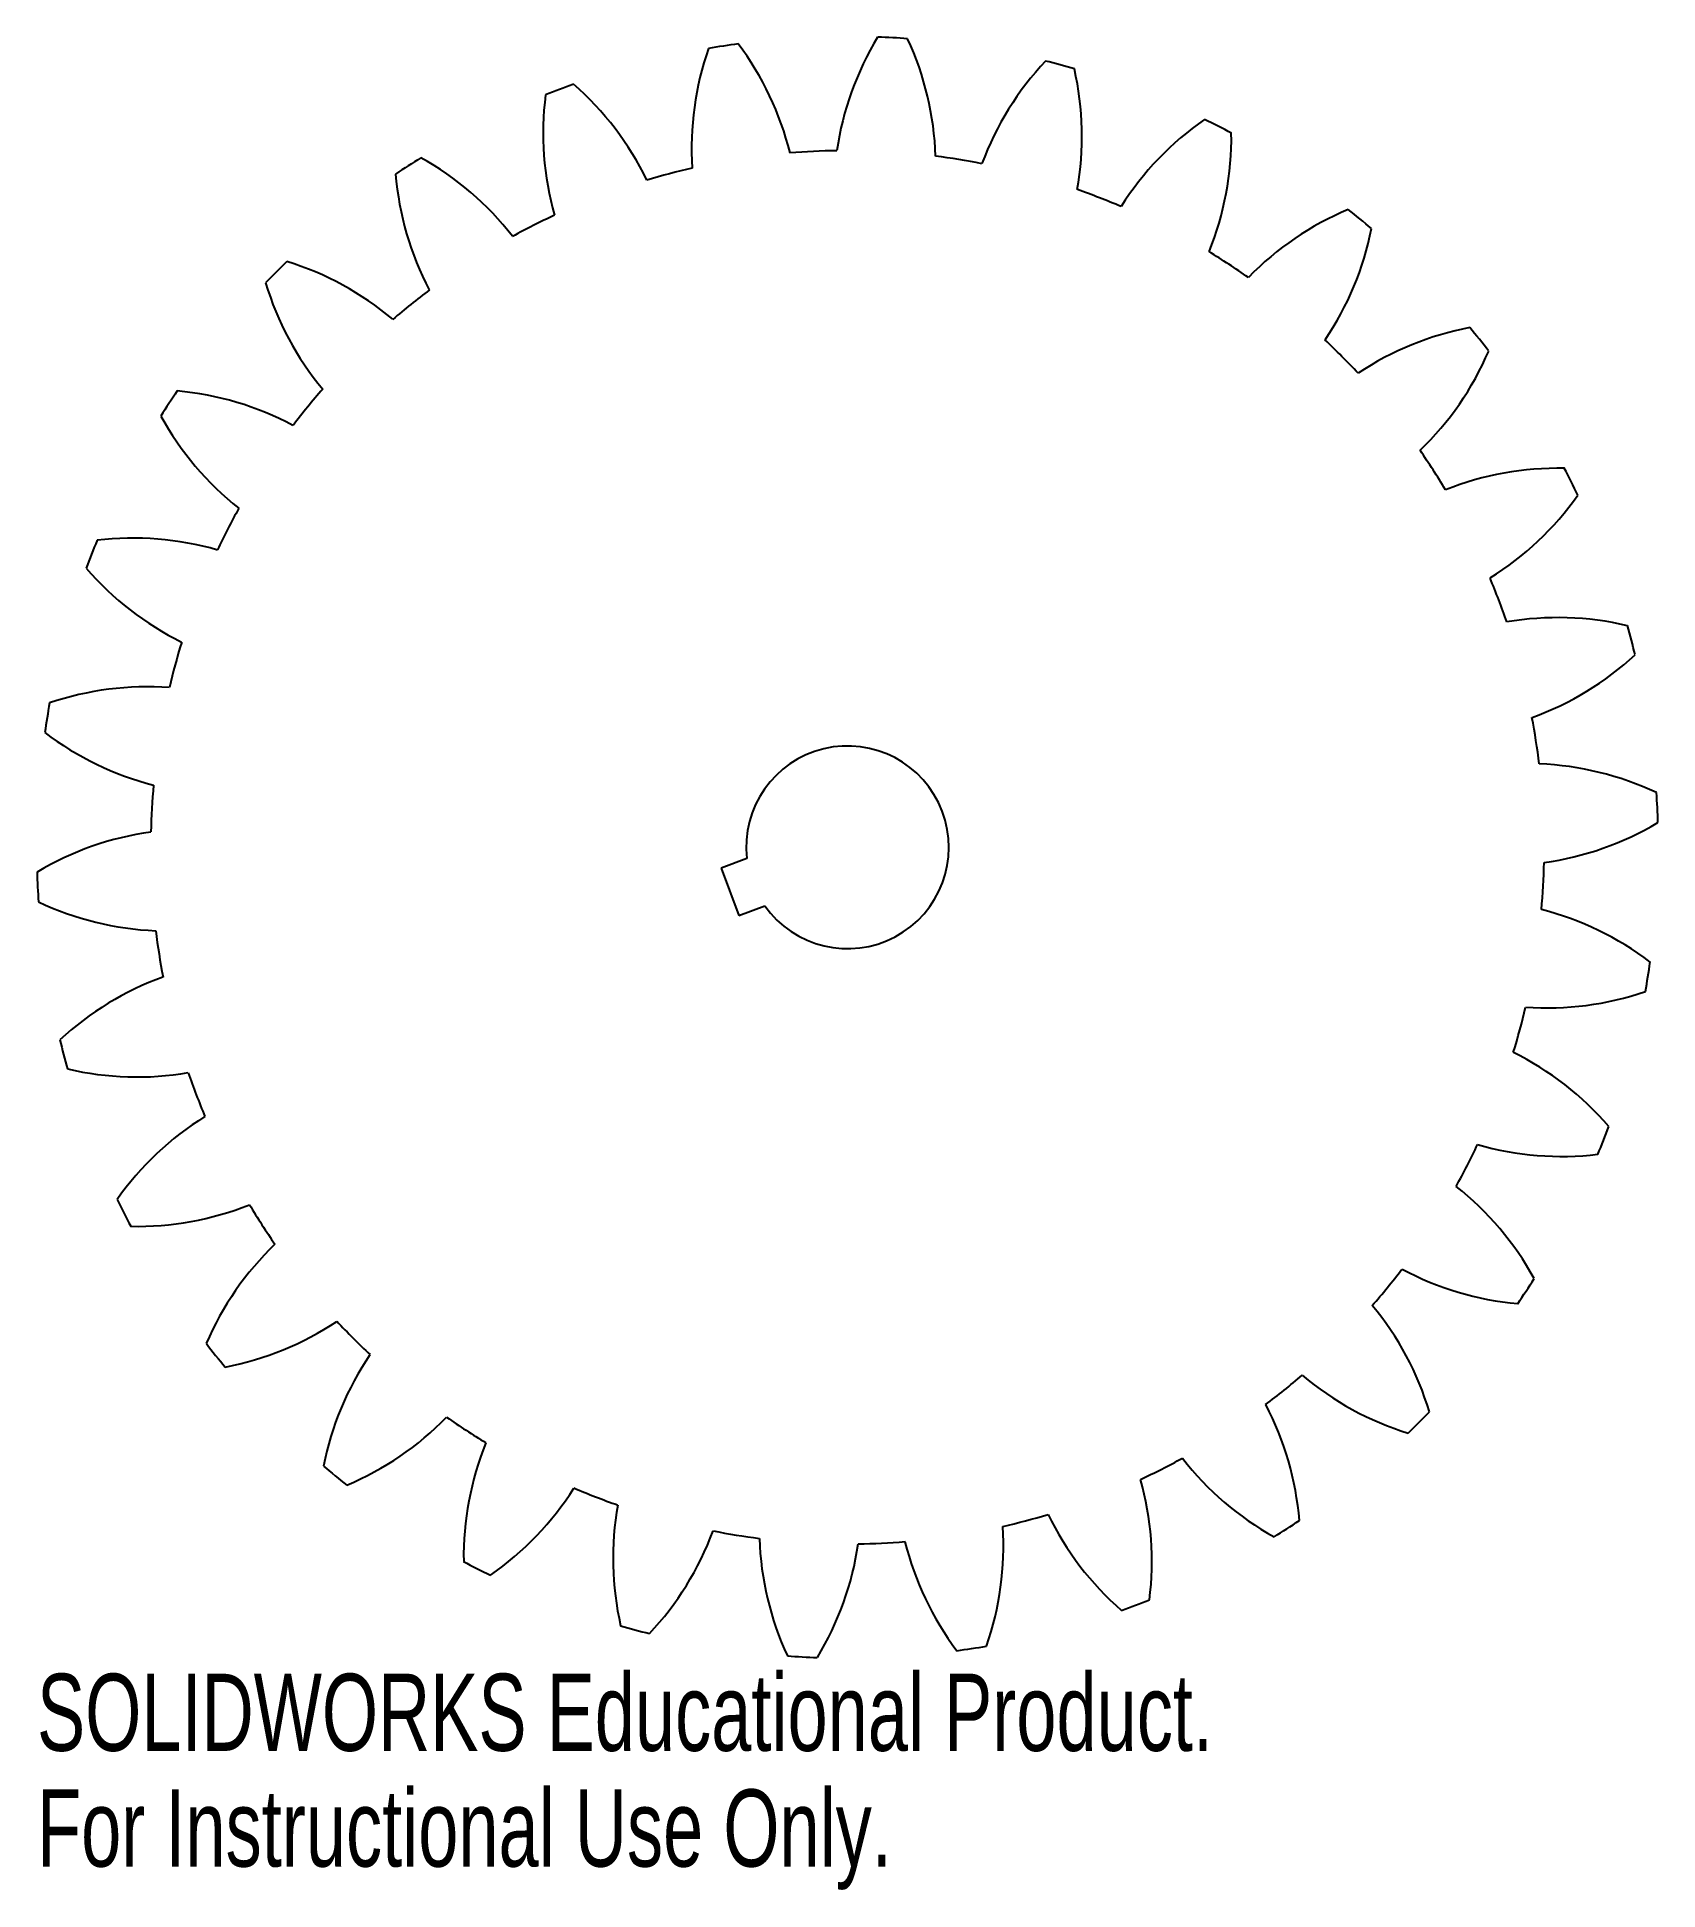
# Model space of a CAD drawing. Header units: millimetres. Extents: x 36 to 138, y -104 to 12.
import ezdxf

# ---------------------------------------------------------------- set-up
doc = ezdxf.new("R2010")
doc.units = ezdxf.units.MM
doc.styles.add('SLDTEXTSTYLE0', font='TXT', dxfattribs={"width": 0.7})

msp = doc.modelspace()

# ---------------------------------------------------------------- linework, layer by layer
at = {"color": 7, "linetype": 'Continuous', "lineweight": 25}
for p, q in [((80.69, -39.48), (79.08, -40.09)), ((79.08, -40.09), (80.2, -43.06)), ((80.2, -43.06), (81.82, -42.45))]:
    msp.add_line(p, q, dxfattribs=at)
for centre, radius, start, end in [((105.18, 2.11), 19.05, 148.787, 171.6781), ((87, -38.78), 50.8, 85.7449, 87.8677), ((73.48, 3.88), 19.05, 1.9344, 24.8256), ((96.28, 5), 19.05, 160.787, 183.6781), ((87, -38.78), 50.8, 97.7449, 99.8677), ((64.91, 0.14), 19.05, 13.9344, 36.8256), ((113.29, -2.56), 19.05, 136.787, 159.6781), ((87, -38.78), 50.8, 73.7449, 75.8677), ((82.64, 5.76), 19.05, 349.9344, 12.8256), ((86.98, 5.97), 19.05, 172.787, 195.6781), ((87, -38.78), 50.8, 109.7449, 111.8677), ((57.3, -5.31), 19.05, 25.9344, 48.8256), ((120.24, -8.82), 19.05, 124.787, 147.6781), ((87, -38.78), 50.8, 61.7449, 63.8677), ((92, 5.69), 19.05, 337.9344, 0.8256), ((87, -38.78), 43.65, 90.8753, 94.7373), ((87, -38.78), 50.8, 121.7449, 123.8677), ((50.99, -12.21), 19.05, 37.9344, 60.8256), ((87, -38.78), 43.65, 102.8753, 106.7373), ((87, -38.78), 43.65, 78.8753, 82.7373), ((77.67, 4.99), 19.05, 184.787, 207.6781), ((87, -38.78), 43.65, 66.8753, 70.7373), ((125.75, -16.38), 19.05, 112.787, 135.6781), ((87, -38.78), 50.8, 49.7449, 51.8677), ((87, -38.78), 43.65, 114.8753, 118.7373), ((101.14, 3.68), 19.05, 325.9344, 348.8256), ((87, -38.78), 50.8, 133.7449, 135.8677), ((46.25, -20.28), 19.05, 49.9344, 72.8256), ((87, -38.78), 43.65, 54.8753, 58.7373), ((68.78, 2.09), 19.05, 196.787, 219.6781), ((87, -38.78), 43.65, 126.8753, 130.7373), ((129.56, -24.93), 19.05, 100.787, 123.6781), ((87, -38.78), 50.8, 37.7449, 39.8677), ((87, -38.78), 43.65, 42.8753, 46.7373), ((109.66, -0.19), 19.05, 313.9344, 336.8256), ((87, -38.78), 50.8, 145.7449, 147.8677), ((43.29, -29.16), 19.05, 61.9344, 84.8256), ((87, -38.78), 43.65, 138.8753, 142.7373), ((60.68, -2.59), 19.05, 208.787, 231.6781), ((87, -38.78), 43.65, 30.8753, 34.7373), ((131.51, -34.08), 19.05, 88.787, 111.6781), ((87, -38.78), 50.8, 25.7449, 27.8677), ((117.19, -5.74), 19.05, 301.9344, 324.8256), ((87, -38.78), 43.65, 150.8753, 154.7373), ((87, -38.78), 50.8, 157.7449, 159.8677), ((42.25, -38.46), 19.05, 73.9344, 96.8256), ((53.73, -8.85), 19.05, 220.787, 243.6781), ((87, -38.78), 43.65, 18.8753, 22.7373), ((131.51, -43.44), 19.05, 76.787, 99.6781), ((87, -38.78), 50.8, 13.7449, 15.8677), ((87, -38.78), 43.65, 162.8753, 166.7373), ((123.4, -12.74), 19.05, 289.9344, 312.8256), ((43.16, -47.77), 19.05, 85.9344, 108.8256), ((87, -38.78), 50.8, 169.7449, 171.8677), ((87, -38.78), 43.65, 6.8753, 10.7373), ((48.23, -16.42), 19.05, 232.787, 255.6781), ((87, -38.78), 6.35, 215.2838, 186.3288), ((129.57, -52.59), 19.05, 64.787, 87.6781), ((87, -38.78), 43.65, 174.8753, 178.7373), ((87, -38.78), 50.8, 1.7449, 3.8677), ((45.99, -56.69), 19.05, 97.9344, 120.8256), ((128.01, -20.87), 19.05, 277.9344, 300.8256), ((87, -38.78), 50.8, 181.7449, 183.8677), ((87, -38.78), 43.65, 354.8753, 358.7373), ((44.43, -24.97), 19.05, 244.787, 267.6781), ((125.77, -61.14), 19.05, 52.787, 75.6781), ((87, -38.78), 43.65, 186.8753, 190.7373), ((87, -38.78), 50.8, 349.7449, 351.8677), ((50.6, -64.82), 19.05, 109.9344, 132.8256), ((130.84, -29.79), 19.05, 265.9344, 288.8256), ((87, -38.78), 43.65, 342.8753, 346.7373), ((87, -38.78), 50.8, 193.7449, 195.8677), ((120.27, -68.71), 19.05, 40.787, 63.6781), ((42.49, -34.12), 19.05, 256.787, 279.6781), ((87, -38.78), 43.65, 198.8753, 202.7373), ((56.81, -71.82), 19.05, 121.9344, 144.8256), ((87, -38.78), 50.8, 337.7449, 339.8677), ((87, -38.78), 43.65, 330.8753, 334.7373), ((131.75, -39.1), 19.05, 253.9344, 276.8256), ((113.32, -74.97), 19.05, 28.787, 51.6781), ((87, -38.78), 50.8, 205.7449, 207.8677), ((42.49, -43.48), 19.05, 268.787, 291.6781), ((87, -38.78), 43.65, 210.8753, 214.7373), ((64.34, -77.37), 19.05, 133.9344, 156.8256), ((87, -38.78), 43.65, 318.8753, 322.7373), ((130.71, -48.4), 19.05, 241.9344, 264.8256), ((87, -38.78), 50.8, 325.7449, 327.8677), ((44.44, -52.63), 19.05, 280.787, 303.6781), ((87, -38.78), 43.65, 222.8753, 226.7373), ((105.22, -79.65), 19.05, 16.787, 39.6781), ((87, -38.78), 50.8, 217.7449, 219.8677), ((72.86, -81.24), 19.05, 145.9344, 168.8256), ((87, -38.78), 43.65, 306.8753, 310.7373), ((127.75, -57.28), 19.05, 229.9344, 252.8256), ((96.33, -82.55), 19.05, 4.787, 27.6781), ((87, -38.78), 50.8, 313.7449, 315.8677), ((48.25, -61.18), 19.05, 292.787, 315.6781), ((87, -38.78), 43.65, 234.8753, 238.7373), ((82, -83.25), 19.05, 157.9344, 180.8256), ((87, -38.78), 50.8, 229.7449, 231.8677), ((87, -38.78), 43.65, 294.8753, 298.7373), ((123.01, -65.35), 19.05, 217.9344, 240.8256), ((53.76, -68.74), 19.05, 304.787, 327.6781), ((87, -38.78), 43.65, 246.8753, 250.7373), ((87.02, -83.53), 19.05, 352.787, 15.6781), ((91.36, -83.32), 19.05, 169.9344, 192.8256), ((87, -38.78), 43.65, 282.8753, 286.7373), ((116.7, -72.25), 19.05, 205.9344, 228.8256), ((87, -38.78), 50.8, 301.7449, 303.8677), ((60.71, -75), 19.05, 316.787, 339.6781), ((87, -38.78), 43.65, 258.8753, 262.7373), ((100.52, -81.44), 19.05, 181.9344, 204.8256), ((87, -38.78), 43.65, 270.8753, 274.7373), ((109.09, -77.7), 19.05, 193.9344, 216.8256), ((77.72, -82.56), 19.05, 340.787, 3.6781), ((87, -38.78), 50.8, 241.7449, 243.8677), ((68.82, -79.67), 19.05, 328.787, 351.6781), ((87, -38.78), 50.8, 289.7449, 291.8677), ((87, -38.78), 50.8, 253.7449, 255.8677), ((87, -38.78), 50.8, 277.7449, 279.8677), ((87, -38.78), 50.8, 265.7449, 267.8677)]:
    msp.add_arc(centre, radius, start, end, dxfattribs=at)

# ---------------------------------------------------------------- texts
at = {"color": 7, "linetype": 'Continuous', "char_height": 4.8336, "attachment_point": 1, "style": 'SLDTEXTSTYLE0'}
for s, insert in [('SOLIDWORKS Educational Product.', (36.22, -90.56)), ('For Instructional Use Only.', (36.22, -97.81))]:
    msp.add_mtext(s, dxfattribs=dict(at, insert=insert))

doc.saveas('drawing.dxf')
